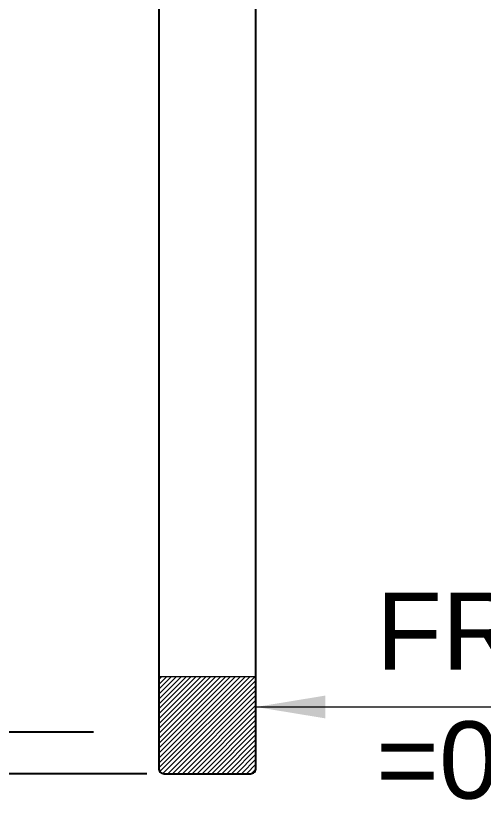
# Model space of a CAD drawing. Header units: millimetres. Extents: x 41784 to 43191, y -4854 to -4504.
# Drawn here: x 42835.22 to 42852.05, y -4749.21 to -4720.24 of the extents above; entities that cross this region are included whole.
import ezdxf

# ---------------------------------------------------------------- set-up
doc = ezdxf.new("R2010")
doc.units = ezdxf.units.MM
doc.header["$MEASUREMENT"] = 0
doc.header["$PDMODE"] = 3
doc.header["$PDSIZE"] = 0.3125
doc.layers.get('Defpoints').update_dxf_attribs({"linetype": 'CONTINUOUS'})
doc.layers.add('DIM', color=4, linetype='CONTINUOUS', lineweight=9)
doc.layers.add('背胶', color=2, linetype='CONTINUOUS', lineweight=18)
doc.layers.add('FPC', color=3, linetype='CONTINUOUS')
doc.layers.add('ITO', color=3, linetype='CONTINUOUS')
doc.styles.add('AAAAAA', font='arial.ttf')
doc.styles.add('Arial', font='arial.ttf', dxfattribs={"height": 2.5})
doc.styles.get("Standard").update_dxf_attribs({"font": 'simhei.ttf', "height": 3})
doc.styles.add('TITLE', font='arial.ttf')
doc.dimstyles.new('ISO-25$7', dxfattribs={"dimscale": 0.5, "dimtxt": 2.5, "dimasz": 2, "dimexe": 0.65, "dimexo": 0, "dimtad": 0, "dimdsep": 46, "dimtxsty": 'TITLE', "dimcen": 1.6, "dimclrd": 7, "dimclre": 73, "dimclrt": 7, "dimazin": 0, "dimtfac": 1, "dimtofl": 0, "dimtmove": 0, "dimatfit": 0, "dimfxl": 1, "dimtolj": 1, "dimlwd": 9, "dimlwe": 9, "dimarcsym": 0})
doc.dimstyles.new('ISO-25_WS', dxfattribs={"dimscale": 1.8, "dimtxt": 5, "dimasz": 2.5, "dimexe": 1.25, "dimexo": 0.625, "dimtad": 1, "dimdsep": 46, "dimtxsty": 'Standard', "dimcen": 2.5, "dimadec": 0, "dimazin": 0, "dimtfac": 1, "dimtmove": 0, "dimatfit": 3, "dimfxl": 1, "dimtolj": 1, "dimtzin": 0, "dimarcsym": 0})

# ---------------------------------------------------------------- blocks, each defined once
blk = doc.blocks.new('*D275')
at = {"layer": 'Defpoints', "color": 0, "ltscale": 2}
for p in [(42819.145, -4677.013), (42833.2, -4677.013), (42840.552, -4747.478)]:
    blk.add_point(p, dxfattribs=at)
at = {"layer": 'DIM', "color": 0, "lineweight": -2, "ltscale": 2}
for p, q in [((42832.575, -4677.013), (42818.645, -4677.013)), ((42819.145, -4746.978), (42819.145, -4677.513)), ((42839.927, -4747.478), (42818.645, -4747.478))]:
    blk.add_line(p, q, dxfattribs=at)
at = {"layer": 'DIM', "color": 0, "ltscale": 2}
for points in [[(42819.062, -4677.513), (42819.228, -4677.513), (42819.145, -4677.013)], [(42819.062, -4746.978), (42819.228, -4746.978), (42819.145, -4747.478)]]:
    blk.add_solid(points, dxfattribs=at)
at = {"layer": 'DIM', "color": 0, "ltscale": 2, "insert": (42816.944, -4712.246), "char_height": 3, "attachment_point": 5, "rotation": 90}
blk.add_mtext('\\A1;70.46±0.50', dxfattribs=at)

msp = doc.modelspace()

# ---------------------------------------------------------------- hatches: boundary and pattern name
at = {"layer": '背胶', "ltscale": 2}
h = msp.add_hatch(dxfattribs=at)
h.set_pattern_fill('ANSI31', color=4, style=0)
h.set_pattern_definition([(45, (1800.2531, 22.54134), (-0.08838834765, 0.08838834765), [])])
h.paths.add_polyline_path([(42840.352, -4743.978), (42840.352, -4747.278, 0.414214), (42840.552, -4747.478), (42843.652, -4747.478, 0.414214), (42843.852, -4747.278), (42843.852, -4743.978)])

# ---------------------------------------------------------------- linework, layer by layer
at = {"layer": 'FPC', "color": 3, "ltscale": 2}
msp.add_lwpolyline([(42835.933, -4708.427), (42839.352, -4708.427, -0.414214), (42840.352, -4709.427), (42840.352, -4747.278, 0.414214), (42840.552, -4747.478), (42843.652, -4747.478, 0.414214), (42843.852, -4747.278), (42843.852, -4709.427, -0.414214), (42844.852, -4708.427), (42848.271, -4708.427, 0.414214), (42849.271, -4707.427), (42849.271, -4693.603, 0.414214), (42848.271, -4692.603), (42843.249, -4692.603, -0.414214), (42842.249, -4691.603), (42842.249, -4677.254, -0.414214)], format="xyb", dxfattribs=at)
at = {"layer": 'ITO'}
msp.add_line((42814.145, -4745.978), (42838.002, -4745.978), dxfattribs=at)
at = {"layer": '背胶', "color": 4, "ltscale": 2}
msp.add_line((42840.352, -4743.978), (42843.852, -4743.978), dxfattribs=at)

# ---------------------------------------------------------------- texts
at = {"layer": 'DIM', "insert": (42848.171, -4745.088, -31.468), "char_height": 2.7783, "width": 39.4889, "attachment_point": 4, "style": 'AAAAAA'}
msp.add_mtext('FR4补强(FPC+补强=0.3%%P0.05)', dxfattribs=at)

# ---------------------------------------------------------------- dimensions: what is measured, and where the dimension line sits
at = {"layer": 'DIM', "color": 4, "ltscale": 2}
dim = msp.add_linear_dim(base=(42819.1449, -4677.0135), p1=(42840.5521, -4747.4781), p2=(42833.2004, -4677.0135), angle=90, dimstyle='ISO-25_WS', override={"dimscale": 1, "dimasz": 0.5, "dimexe": 0.5, "dimgap": 0.625, "dimtol": 1, "dimlim": 0, "dimtp": 0.5, "dimtm": 0.5}, dxfattribs=at)
dim.commit()
dim.dimension.update_dxf_attribs({"geometry": '*D275', "text_midpoint": (42816.9441, -4712.2458)})

# ---------------------------------------------------------------- leaders
at = {"layer": 'DIM'}
msp.add_leader([(42843.852, -4745.079), (42883.979, -4745.079)], dimstyle='ISO-25$7', override={"dimscale": 1, "dimtxt": 5, "dimasz": 2.5, "dimexe": 0.8, "dimexo": 0.8, "dimtad": 1, "dimzin": 1, "dimtxsty": 'Arial', "dimcen": 0, "dimclrd": 256, "dimclre": 256, "dimclrt": 0, "dimadec": 0, "dimatfit": 3, "dimlwd": 13, "dimlwe": 13}, dxfattribs=at)

doc.saveas('drawing.dxf')
